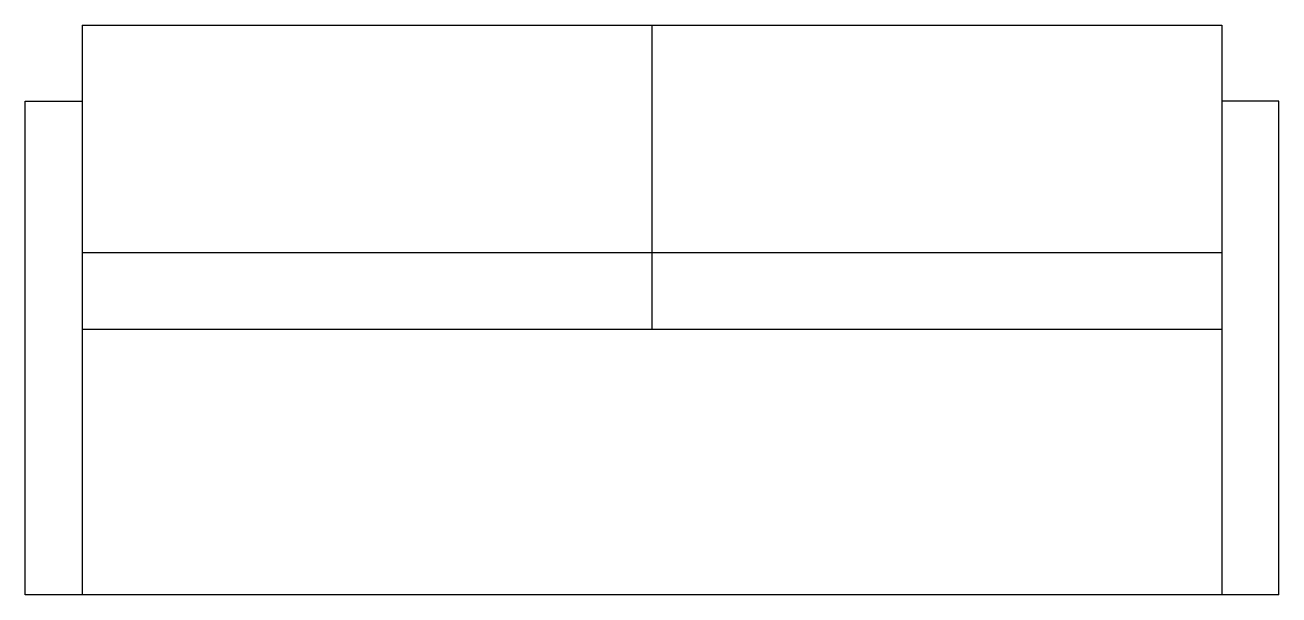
# Model space of a CAD drawing. Extents: x -0.08 to 1.6, y 0 to 0.76.
import ezdxf

# ---------------------------------------------------------------- set-up
doc = ezdxf.new("R2010")
doc.units = 0
doc.header["$LTSCALE"] = 2
doc.layers.get('0').update_dxf_attribs({"linetype": 'CONTINUOUS'})

msp = doc.modelspace()

# ---------------------------------------------------------------- linework, layer by layer
at = {"color": 0, "linetype": 'BYBLOCK'}
for p, q in [((0, 0.7621), (1.5241, 0.7621)), ((0, 0.7621), (0, 0)), ((0.7621, 0.3556), (0.7621, 0.7621)), ((1.5241, 0.7621), (1.5241, 0)), ((-0.0761, 0), (-0.0761, 0.6604)), ((-0.0761, 0.6604), (0, 0.6604)), ((1.6002, 0.6604), (1.5241, 0.6604)), ((1.6002, 0), (1.6002, 0.6604)), ((1.5241, 0.4573), (0, 0.4573)), ((0, 0.3556), (1.5241, 0.3556)), ((1.6002, 0), (-0.0761, 0))]:
    msp.add_line(p, q, dxfattribs=at)

doc.saveas('drawing.dxf')
